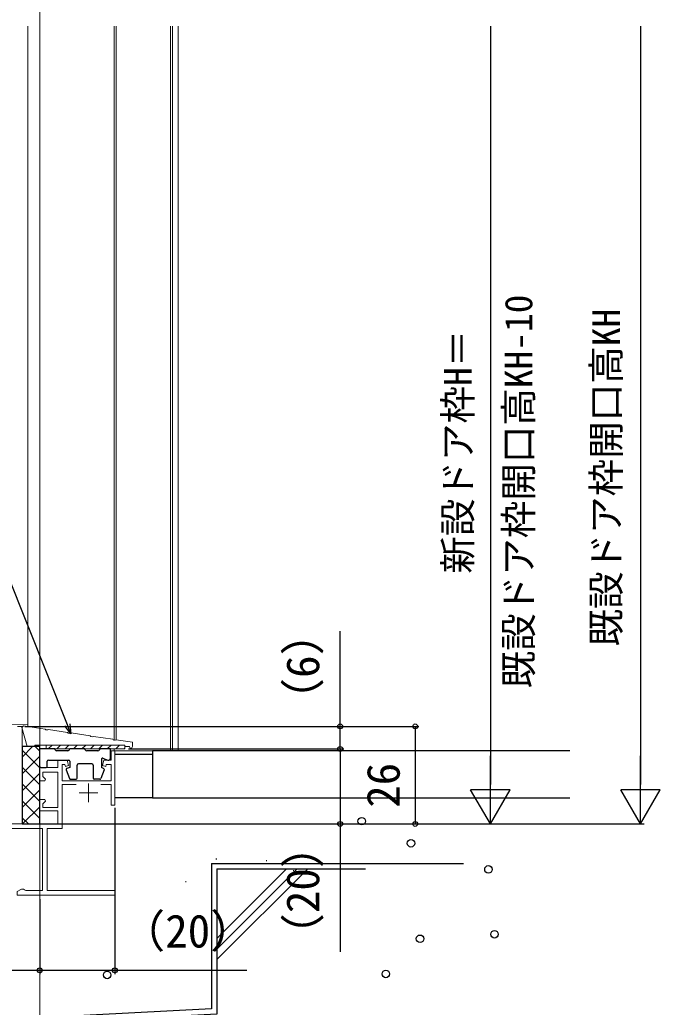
# Model space of a CAD drawing. Units: millimetres, scale not verified. Extents: x -525 to 525, y -783 to 779.
# Drawn here: x -221.3 to -50.8, y 289 to 552.1 of the extents above; entities that cross this region are included whole.
import ezdxf
from ezdxf.enums import TextEntityAlignment as Align

# ---------------------------------------------------------------- set-up
doc = ezdxf.new("R2010")
doc.units = ezdxf.units.MM
doc.header["$LTSCALE"] = 4
for name, color, linetype, lineweight in [('0-2_YKK_11', 211, 'Continuous', 18), ('0-3_YKK_11E', 4, 'Continuous', 18), ('0-4_YKK_12', 2, 'Continuous', 18)]:
    doc.layers.add(name, color=color, linetype=linetype, lineweight=lineweight)
for name, color, linetype in [('0-5_YKK_13', 4, 'Continuous'), ('0-6_YKK_D', 6, 'Continuous'), ('0-8_YSS_K', 3, 'Continuous'), ('0-9_YSS_KE', 3, 'Continuous')]:
    doc.layers.add(name, color=color, linetype=linetype)
doc.styles.add('ＭＳ ゴシック', font='')
doc.styles.get('ＭＳ ゴシック').set_extended_font_data('MS Gothic')

msp = doc.modelspace()

# ---------------------------------------------------------------- linework, layer by layer
at = {"layer": '0-2_YKK_11', "color": 190}
for p, q in [((-214.344, 358.805), (-214.344, 357.805)), ((-213.756, 357.805), (-212.756, 358.805)), ((-211.511, 357.805), (-210.511, 358.805)), ((-209.266, 357.805), (-208.266, 358.805)), ((-207.021, 357.805), (-206.021, 358.805)), ((-204.776, 357.805), (-203.776, 358.805)), ((-202.531, 357.805), (-201.531, 358.805)), ((-200.286, 357.805), (-199.286, 358.805)), ((-198.041, 357.805), (-197.041, 358.805)), ((-195.796, 357.805), (-194.796, 358.805)), ((-193.551, 357.805), (-193.344, 358.012))]:
    msp.add_line(p, q, dxfattribs=at)
at = {"layer": '0-2_YKK_11'}
msp.add_lwpolyline([(-221.923, 363.805), (-220.723, 363.805), (-220.723, 337.805), (-223.223, 337.805)], dxfattribs=at)
at = {"layer": '0-2_YKK_11', "color": 190}
for points in [[(-193.344, 358.805), (-217.344, 358.805), (-217.344, 358.405), (-219.344, 358.405), (-220.775, 363.481), (-220.378, 363.932), (-214.597, 363.07), (-214.434, 362.925), (-213.89, 362.844), (-213.691, 362.935), (-208.597, 362.176), (-208.434, 362.03), (-207.89, 361.949), (-207.691, 362.041), (-202.597, 361.282), (-202.434, 361.136), (-201.89, 361.055), (-201.691, 361.147), (-196.597, 360.388), (-196.434, 360.242), (-195.89, 360.161), (-195.691, 360.253), (-191.344, 359.605), (-191.344, 359.105), (-191.344, 358.405)], [(-214.344, 357.805), (-193.344, 357.805), (-193.344, 358.805)], [(-192.144, 358.405), (-193.344, 358.405), (-193.344, 358.805)]]:
    msp.add_lwpolyline(points, dxfattribs=at)
msp.add_arc((-191.744, 358.405), 0.4, 180, 0, dxfattribs=at)
at = {"layer": '0-3_YKK_11E'}
for p, q in [((-203.016, 348.605), (-203.016, 343.605)), ((-205.516, 346.105), (-200.516, 346.105))]:
    msp.add_line(p, q, dxfattribs=at)
for points in [[(-291.466, 337.805), (-211.216, 337.805), (-211.216, 341.305), (-216.016, 341.305), (-216.016, 344.305), (-214.64, 344.305), (-214.479, 343.917), (-215.216, 343.181), (-215.216, 342.205), (-211.216, 342.205), (-211.216, 351.605), (-215.216, 351.605), (-215.216, 350.429), (-214.479, 349.693), (-214.64, 349.305), (-216.016, 349.305), (-216.016, 352.805), (-211.216, 352.805), (-211.216, 354.805), (-208.715, 354.805), (-208.331, 353.371), (-209.2, 353.138), (-209.325, 353.605), (-210.016, 353.605), (-210.016, 349.305), (-197.016, 349.305), (-197.016, 353.605), (-198.306, 353.605), (-198.431, 353.138), (-199.3, 353.371), (-198.916, 354.805), (-197.016, 354.805), (-197.016, 357.305), (-196.016, 357.305), (-196.016, 342.805), (-197.016, 342.805), (-197.016, 348.305), (-199.729, 348.305)], [(-206.302, 348.305), (-210.016, 348.305), (-210.016, 336.605), (-214.016, 336.605), (-214.016, 320.105), (-196.016, 320.105), (-196.016, 318.805), (-222.016, 318.805), (-222.016, 319.805), (-220.89, 320.455), (-220.316, 320.455), (-220.043, 320.28), (-219.77, 320.105), (-215.316, 320.105), (-215.316, 336.605), (-245.633, 336.605)]]:
    msp.add_lwpolyline(points, dxfattribs=at)
at = {"layer": '0-4_YKK_12'}
for p, q in [((-216.015, 263.702), (-216.015, 590.825)), ((-219.201, 363.756), (-219.201, 550.344)), ((-196.201, 360.026), (-196.201, 550.344)), ((-195.704, 360.254), (-195.703, 550.344)), ((-181.201, 357.305), (-181.201, 550.344)), ((-180.701, 357.305), (-180.701, 550.344)), ((-179.201, 550.344), (-179.201, 357.305)), ((-244.723, 364.305), (-219.201, 364.256)), ((-196.201, 357.305), (-196.201, 357.805)), ((-179.201, 357.305), (-196.201, 357.305))]:
    msp.add_line(p, q, dxfattribs=at)
at = {"layer": '0-5_YKK_13'}
for p, q in [((-216.016, 353.105), (-216.016, 357.805)), ((-212.016, 357.805), (-216.016, 357.805)), ((-208.516, 357.305), (-211.516, 357.305)), ((-204.016, 357.805), (-208.016, 357.805)), ((-200.516, 357.305), (-203.516, 357.305)), ((-197.216, 357.805), (-200.016, 357.805)), ((-199.219, 355.289), (-197.877, 354.832)), ((-197.216, 355.305), (-197.216, 357.805)), ((-215.716, 352.805), (-214.316, 352.805)), ((-214.016, 353.105), (-214.016, 354.505)), ((-213.716, 354.805), (-208.316, 354.805)), ((-208.016, 352.805), (-208.794, 352.594)), ((-208.016, 354.505), (-208.016, 352.805)), ((-206.016, 350.005), (-206.016, 353.505)), ((-202.116, 353.805), (-205.716, 353.805)), ((-201.816, 353.505), (-201.816, 350.005)), ((-199.616, 355.005), (-199.616, 352.805)), ((-199.014, 352.587), (-199.616, 352.805)), ((-208.995, 352.195), (-208.09, 349.895)), ((-198.836, 352.195), (-199.741, 349.895)), ((-207.811, 349.705), (-206.316, 349.705)), ((-200.02, 349.705), (-201.516, 349.705))]:
    msp.add_line(p, q, dxfattribs=at)
for centre, radius, start, end in [((-211.516, 357.805), 0.5, 180, 270), ((-208.516, 357.805), 0.5, 270, 0), ((-203.516, 357.805), 0.5, 180, 270), ((-200.516, 357.805), 0.5, 270, 0), ((-199.316, 355.005), 0.3, 71.18464, 180), ((-197.716, 355.305), 0.5, 251.18464, 0), ((-215.716, 353.105), 0.3, 180, 270), ((-214.316, 353.105), 0.3, 270, 0), ((-213.716, 354.505), 0.3, 90, 180), ((-208.716, 352.305), 0.3, 105.12723, 201.46551), ((-208.316, 354.505), 0.3, 0, 90), ((-205.716, 353.505), 0.3, 90, 180), ((-202.116, 353.505), 0.3, 0, 90), ((-199.116, 352.305), 0.3, 338.53449, 70.10409), ((-206.316, 350.005), 0.3, 270, 0), ((-201.516, 350.005), 0.3, 180, 270), ((-207.811, 350.005), 0.3, 201.46551, 270), ((-200.02, 350.005), 0.3, 270, 338.53449)]:
    msp.add_arc(centre, radius, start, end, dxfattribs=at)
at = {"layer": '0-6_YKK_D'}
for p, q in [((-96.016, 550.344), (-96.016, 348.305)), ((-56.016, 550.344), (-56.016, 348.305)), ((-220.023, 363.805), (-115.016, 363.805)), ((-220.023, 363.805), (-135.016, 363.805)), ((-116.016, 363.805), (-116.016, 337.805)), ((-192.344, 357.805), (-135.016, 357.805)), ((-192.344, 357.805), (-135.016, 357.805)), ((-96.016, 337.805), (-96.016, 355.991)), ((-56.016, 337.805), (-56.016, 355.991)), ((-96.016, 337.805), (-101.266, 346.898)), ((-90.766, 346.898), (-101.266, 346.898)), ((-96.016, 337.805), (-90.766, 346.898)), ((-56.016, 337.805), (-61.266, 346.898)), ((-50.766, 346.898), (-61.266, 346.898)), ((-56.016, 337.805), (-50.766, 346.898)), ((-196.016, 342.105), (-196.016, 297.805)), ((-220.023, 337.805), (-55.016, 337.805)), ((-220.023, 337.805), (-115.016, 337.805)), ((-220.023, 337.805), (-95.016, 337.805)), ((-220.023, 337.805), (-135.016, 337.805)), ((-216.015, 317.805), (-216.015, 297.805)), ((-216.015, 317.805), (-216.015, 297.805)), ((-331.223, 298.805), (-216.015, 298.805))]:
    msp.add_line(p, q, dxfattribs=at)
for points in [[(-207.72, 361.843), (-208.665, 364.212), (-229.991, 417.708), (-323.588, 417.708)], [(-136.016, 357.805), (-136.016, 363.805), (-136.016, 389.196)], [(-208.03, 364.465), (-207.72, 361.843), (-209.299, 363.959)], [(-136.016, 357.805), (-136.016, 337.805), (-136.016, 303.687)], [(-216.015, 298.805), (-196.016, 298.805), (-160.897, 298.805)]]:
    msp.add_lwpolyline(points, dxfattribs=at)
for centre in [(-136.016, 363.805), (-116.016, 363.805), (-136.016, 357.805), (-136.016, 357.805), (-136.016, 337.805), (-116.016, 337.805), (-216.015, 298.805), (-216.015, 298.805), (-196.016, 298.805)]:
    msp.add_circle(centre, 0.637, dxfattribs=at)
at = {"layer": '0-8_YSS_K'}
for p, q in [((-186.016, 356.305), (-196.016, 356.305)), ((-186.016, 357.305), (-186.016, 344.805)), ((-74.816, 357.305), (-186.016, 357.305)), ((-186.016, 344.805), (-196.016, 344.805)), ((-186.016, 344.805), (-74.816, 344.805)), ((-170.316, 327.305), (-103.186, 327.305)), ((-169.101, 328.484), (-168.901, 328.484)), ((-155.736, 328.085), (-155.536, 328.085)), ((-168.816, 325.805), (-129.281, 325.805)), ((-150.314, 325.805), (-168.816, 307.304)), ((-147.486, 325.805), (-168.816, 304.475)), ((-144.658, 325.805), (-168.816, 301.647)), ((-148.535, 325.441), (-148.335, 325.441)), ((-177.184, 322.478), (-176.984, 322.478))]:
    msp.add_line(p, q, dxfattribs=at)
for points in [[(-170.316, 327.305), (-170.316, 288.563), (-406.858, 276.166)], [(-168.816, 325.805), (-168.816, 287.139), (-406.858, 274.664)]]:
    msp.add_lwpolyline(points, dxfattribs=at)
for centre in [(-130.275, 338.551), (-117.147, 332.658), (-96.518, 325.695), (-114.736, 307.214), (-94.911, 308.412), (-198.057, 297.572), (-123.845, 297.84)]:
    msp.add_circle(centre, 1, dxfattribs=at)
at = {"layer": '0-9_YSS_KE'}
for p, q in [((-220.729, 355.63), (-217.954, 358.405)), ((-216.03, 357.234), (-217.201, 358.405)), ((-216.027, 352.741), (-220.73, 357.444)), ((-220.725, 351.143), (-216.029, 355.84)), ((-216.023, 348.247), (-220.727, 352.951)), ((-220.722, 346.656), (-216.026, 351.353)), ((-216.02, 343.754), (-220.723, 348.457)), ((-220.719, 342.17), (-216.022, 346.866)), ((-216.017, 339.26), (-220.72, 343.964)), ((-220.593, 337.805), (-216.019, 342.379)), ((-219.051, 337.805), (-220.717, 339.47)), ((-216.103, 337.805), (-216.016, 337.892))]:
    msp.add_line(p, q, dxfattribs=at)
msp.add_lwpolyline([(-216.031, 358.405), (-220.731, 358.405), (-220.716, 337.805), (-216.016, 337.805)], close=True, dxfattribs=at)

# ---------------------------------------------------------------- texts
at = {"layer": '0-6_YKK_D', "style": 'ＭＳ ゴシック'}
for s, height, p in [('既設ドア枠開口高KH-10', 7.331, (-82.641, 373.927)), ('既設ドア枠開口高KH', 7.331, (-59.322, 385.092)), ('新設ドア枠H＝', 7.331, (-98.822, 404.495)), ('（6）', 8.798, (-138.947, 364.718)), ('26', 8.798, (-117.516, 342.112)), ('（20）', 8.798, (-138.947, 302.05))]:
    msp.add_text(s, height=height, rotation=90, dxfattribs=at).set_placement(p, align=Align.BOTTOM_LEFT)
msp.add_text('（20）', height=8.798, dxfattribs=at).set_placement((-194.602, 302.237), align=Align.BOTTOM_LEFT)

doc.saveas('drawing.dxf')
